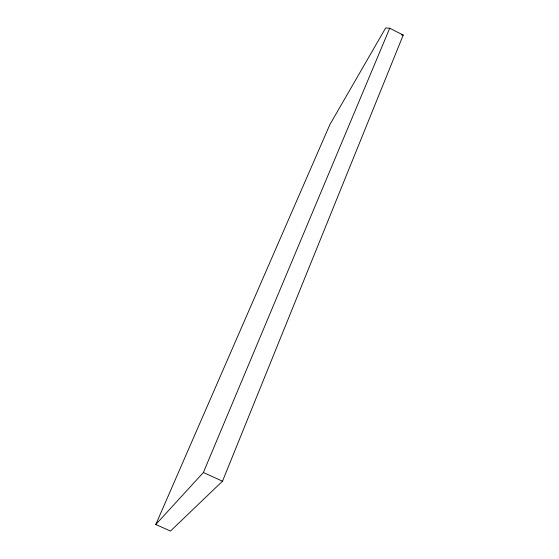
<?xml version="1.0" encoding="UTF-8"?>
<svg xmlns="http://www.w3.org/2000/svg" width="559" height="559" viewBox="0 0 559 559"><rect width="100%" height="100%" fill="white"/><g stroke="black" fill="none" stroke-linecap="round" stroke-linejoin="round"><path stroke-width="0.84" d="M222.496 481.194L403.214 35.091L389.735 28.229L385.675 27.95L329.88 124.58L155.786 524.496L170.481 531.05L222.496 481.194L203.364 472.516L155.786 524.496M203.364 472.516L389.735 28.229M401.586 34.861L403.214 35.091"/></g></svg>
